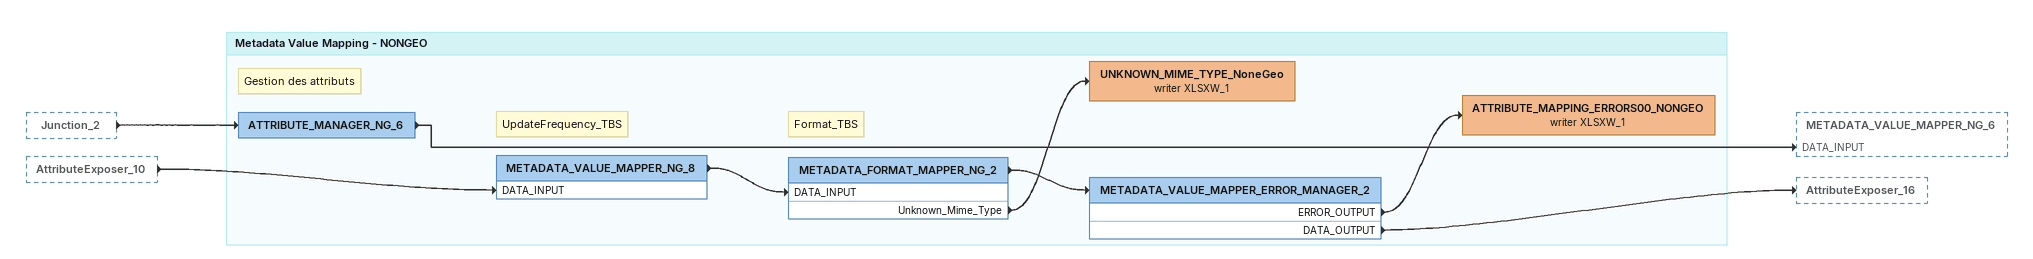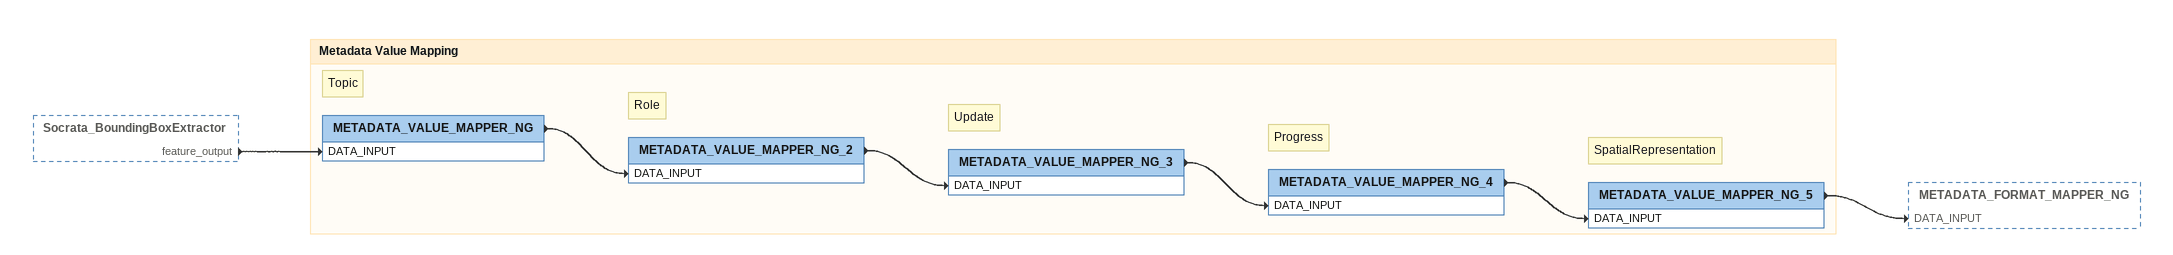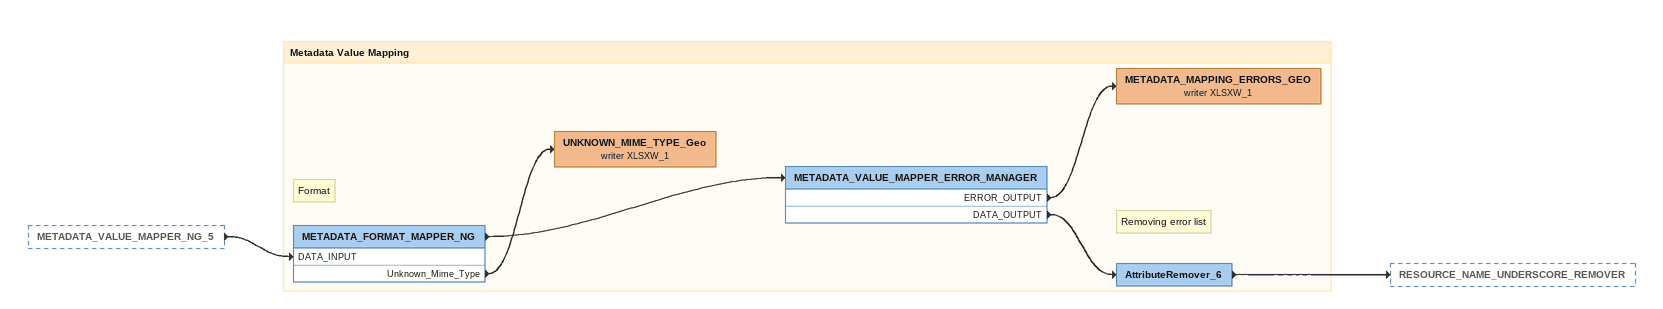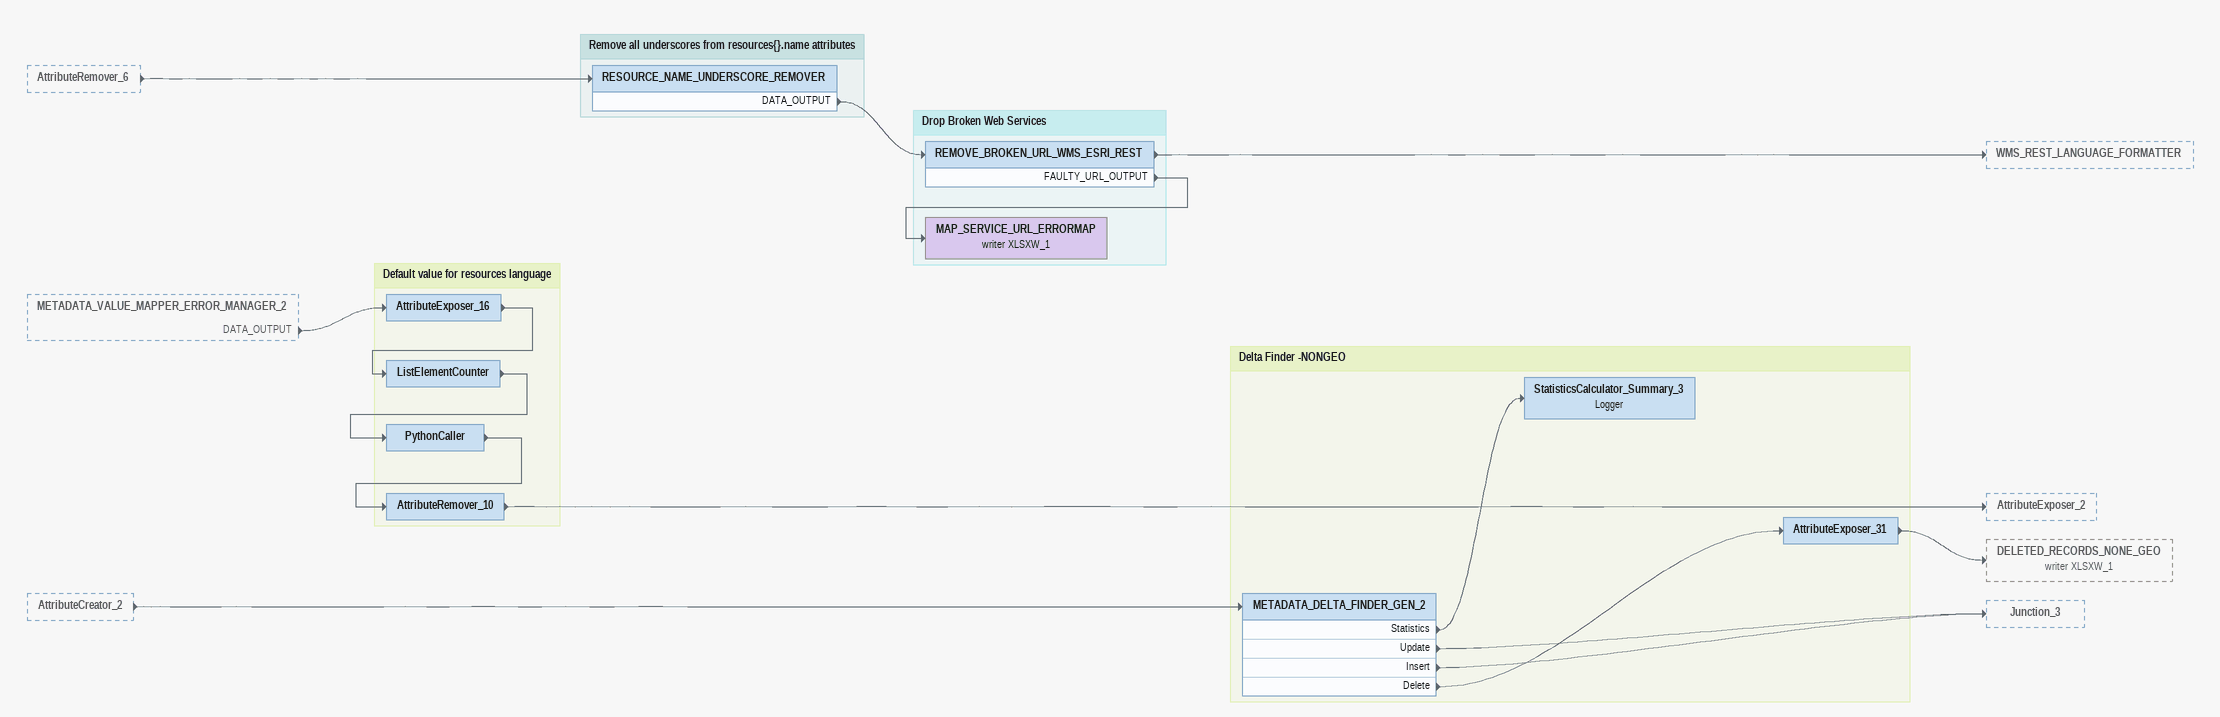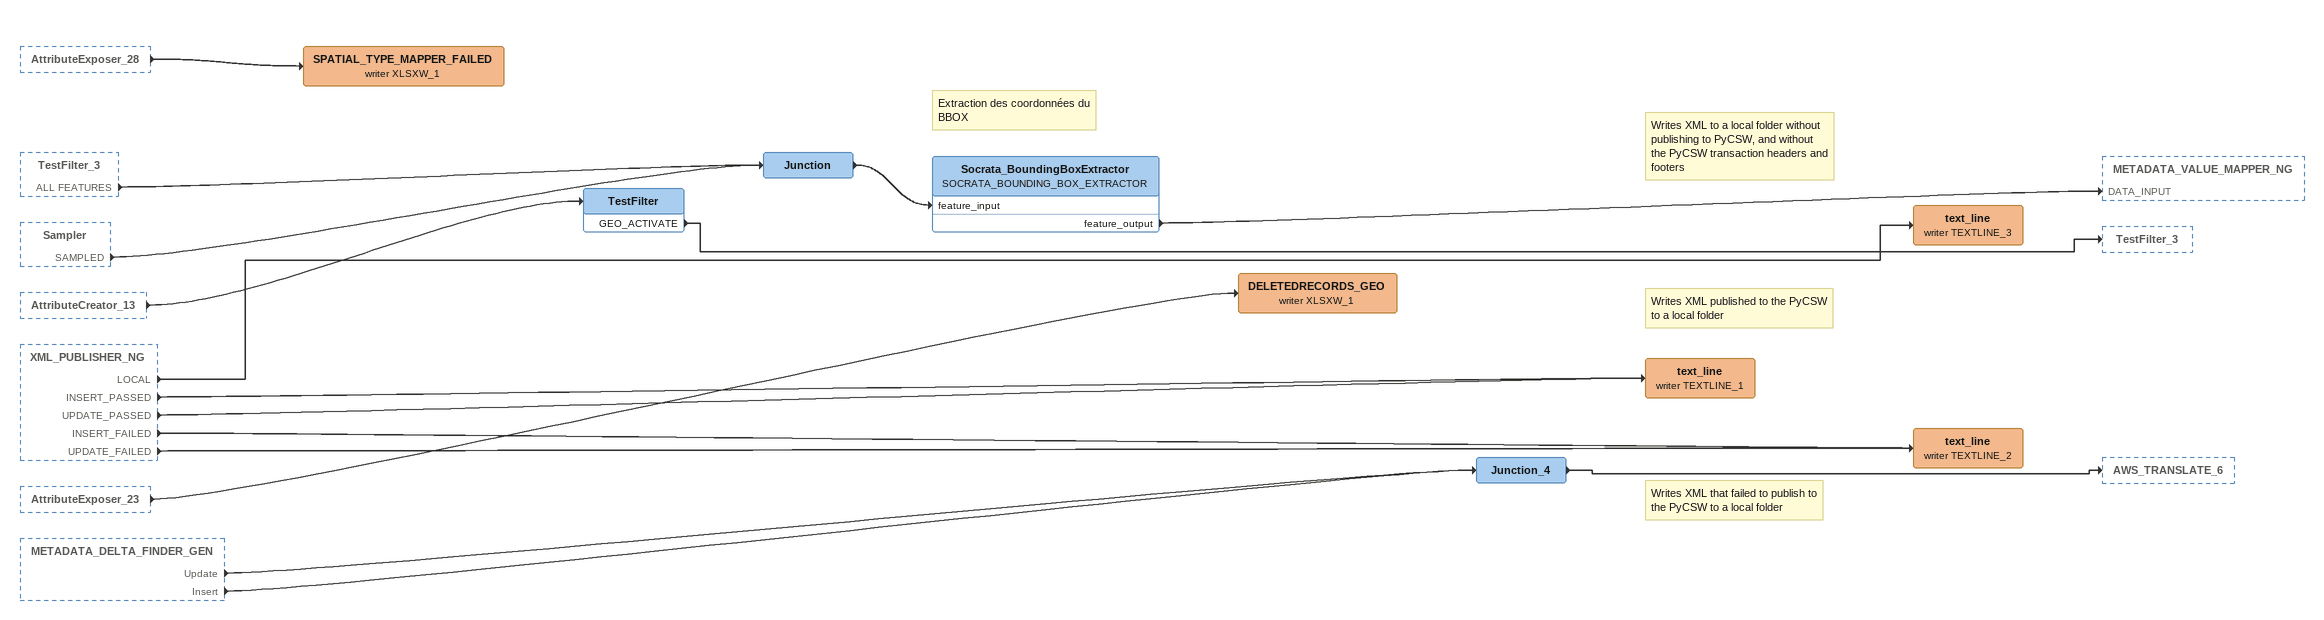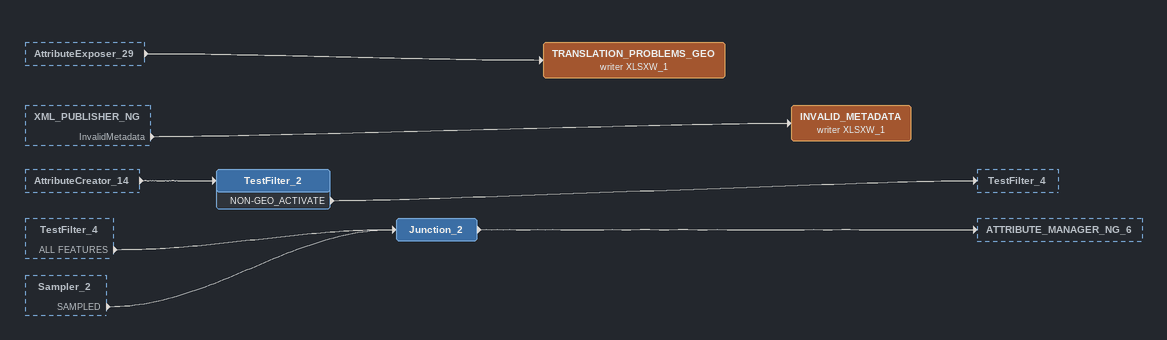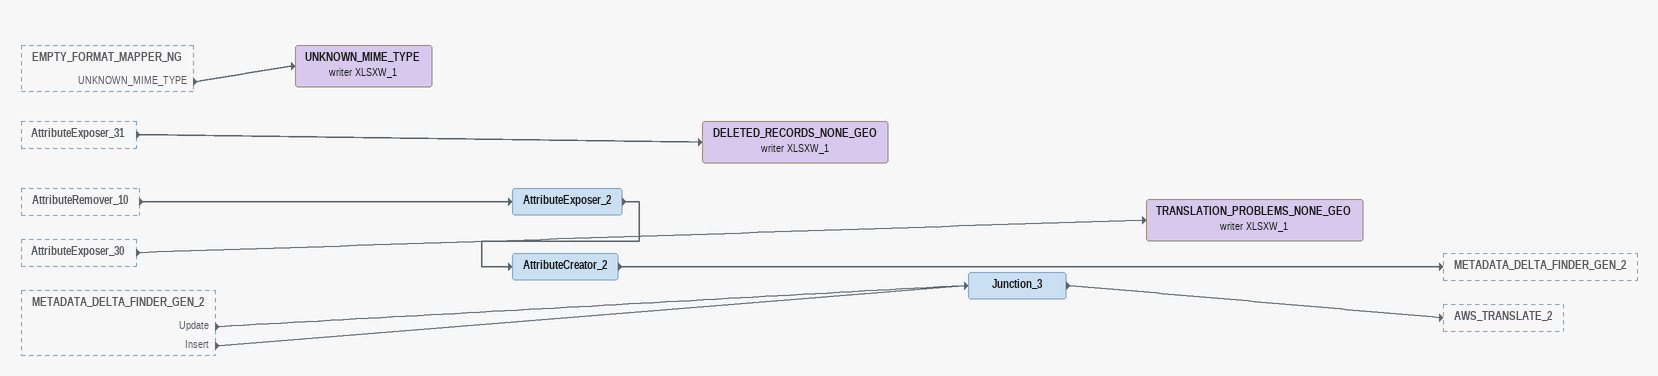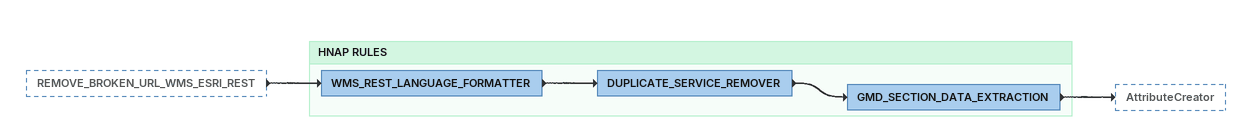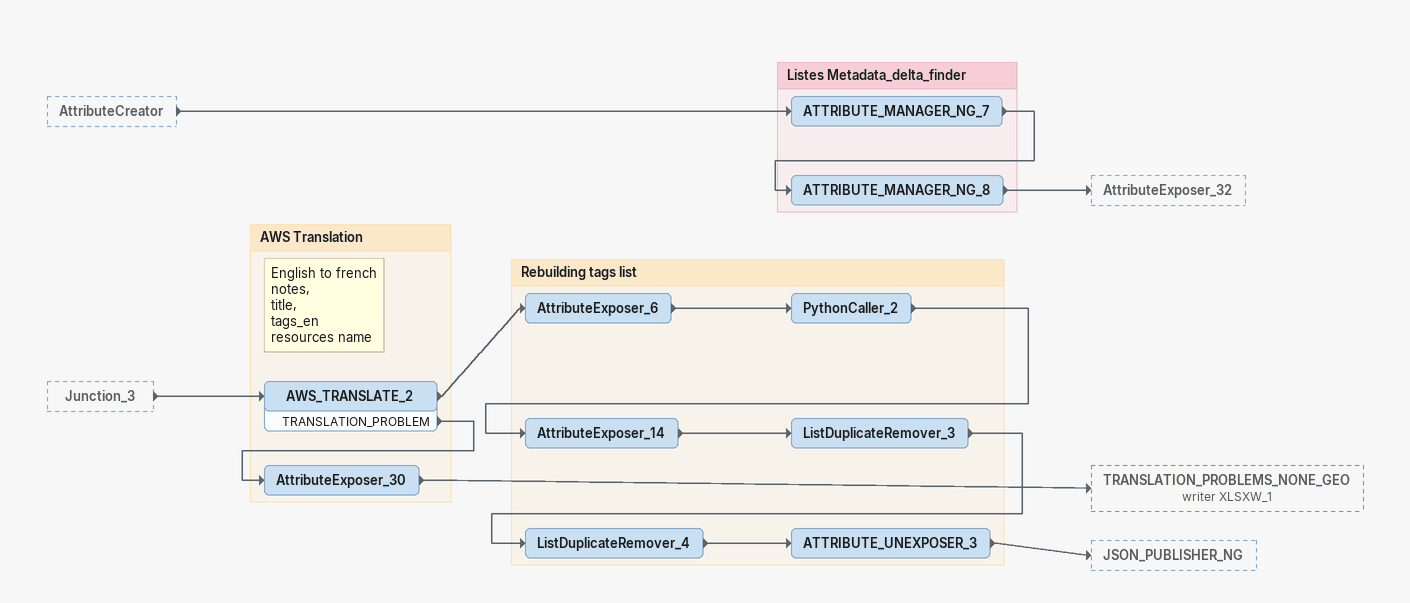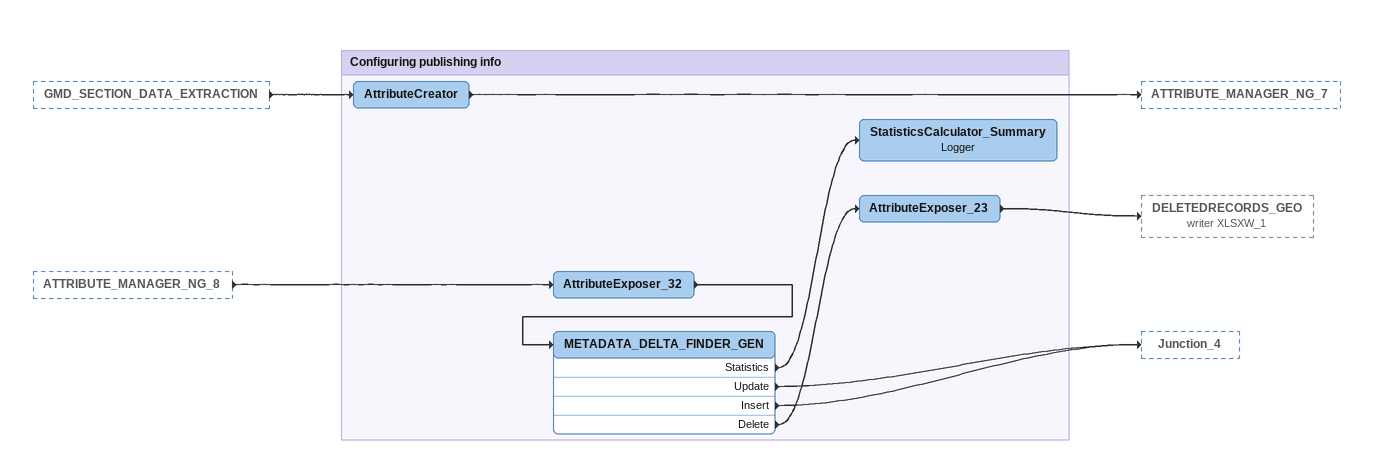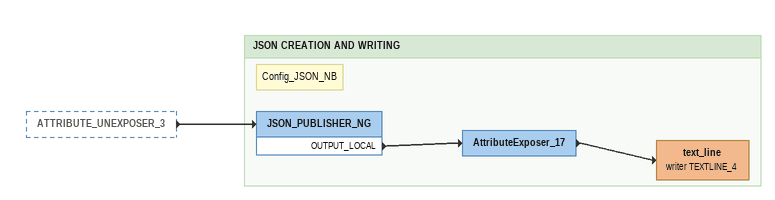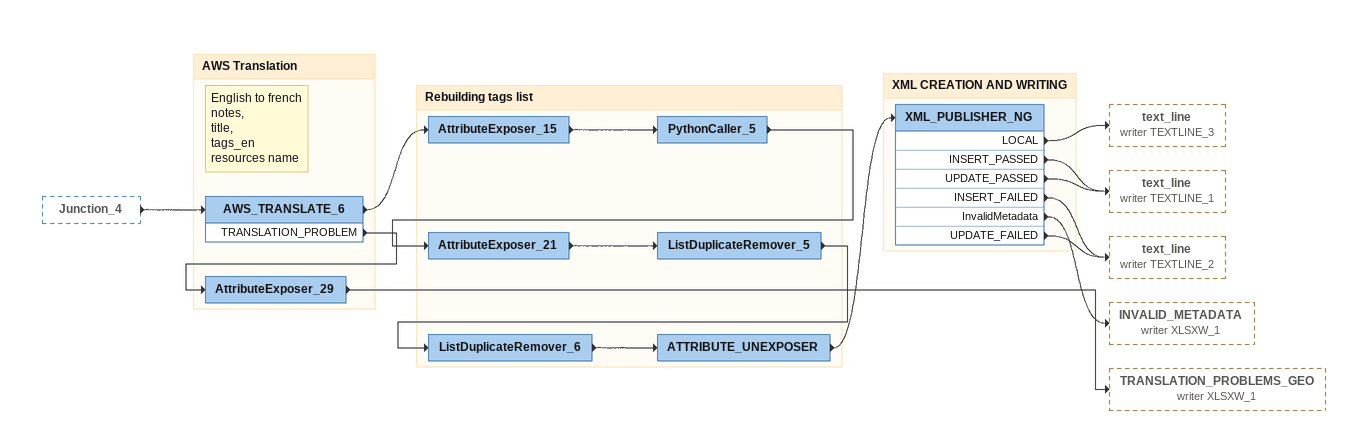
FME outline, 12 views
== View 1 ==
Junction_2 [outside]
    -> ATTRIBUTE_MANAGER_NG_6
AttributeExposer_10 [outside]
    -> METADATA_VALUE_MAPPER_NG_8 [DATA_INPUT]

Bookmark: Metadata Value Mapping - NONGEO
Note: Gestion des attributs
ATTRIBUTE_MANAGER_NG_6
    -> METADATA_VALUE_MAPPER_NG_6 [DATA_INPUT]
Note: UpdateFrequency_TBS
METADATA_VALUE_MAPPER_NG_8
    -> METADATA_FORMAT_MAPPER_NG_2 [DATA_INPUT]
Note: Format_TBS
METADATA_FORMAT_MAPPER_NG_2
    Unknown_Mime_Type -> UNKNOWN_MIME_TYPE_NoneGeo (writer XLSXW_1)
    -> METADATA_VALUE_MAPPER_ERROR_MANAGER_2
UNKNOWN_MIME_TYPE_NoneGeo (writer XLSXW_1)
METADATA_VALUE_MAPPER_ERROR_MANAGER_2
    ERROR_OUTPUT -> ATTRIBUTE_MAPPING_ERRORS00_NONGEO (writer XLSXW_1)
    DATA_OUTPUT -> AttributeExposer_16
ATTRIBUTE_MAPPING_ERRORS00_NONGEO (writer XLSXW_1)

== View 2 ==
Socrata_BoundingBoxExtractor [outside]
    feature_output -> METADATA_VALUE_MAPPER_NG [DATA_INPUT]

Bookmark: Metadata Value Mapping
Note: Topic
METADATA_VALUE_MAPPER_NG
    -> METADATA_VALUE_MAPPER_NG_2 [DATA_INPUT]
Note: Role
METADATA_VALUE_MAPPER_NG_2
    -> METADATA_VALUE_MAPPER_NG_3 [DATA_INPUT]
Note: Update
METADATA_VALUE_MAPPER_NG_3
    -> METADATA_VALUE_MAPPER_NG_4 [DATA_INPUT]
Note: Progress
METADATA_VALUE_MAPPER_NG_4
    -> METADATA_VALUE_MAPPER_NG_5 [DATA_INPUT]
Note: SpatialRepresentation
METADATA_VALUE_MAPPER_NG_5
    -> METADATA_FORMAT_MAPPER_NG [DATA_INPUT]

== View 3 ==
METADATA_VALUE_MAPPER_NG_5 [outside]
    -> METADATA_FORMAT_MAPPER_NG [DATA_INPUT]

Bookmark: Metadata Value Mapping
Note: Format
METADATA_FORMAT_MAPPER_NG
    Unknown_Mime_Type -> UNKNOWN_MIME_TYPE_Geo (writer XLSXW_1)
    -> METADATA_VALUE_MAPPER_ERROR_MANAGER
UNKNOWN_MIME_TYPE_Geo (writer XLSXW_1)
METADATA_VALUE_MAPPER_ERROR_MANAGER
    ERROR_OUTPUT -> METADATA_MAPPING_ERRORS_GEO (writer XLSXW_1)
    DATA_OUTPUT -> AttributeRemover_6
METADATA_MAPPING_ERRORS_GEO (writer XLSXW_1)
Note: Removing error list
AttributeRemover_6
    -> RESOURCE_NAME_UNDERSCORE_REMOVER

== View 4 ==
AttributeRemover_6 [outside]
    -> RESOURCE_NAME_UNDERSCORE_REMOVER
METADATA_VALUE_MAPPER_ERROR_MANAGER_2 [outside]
    DATA_OUTPUT -> AttributeExposer_16
AttributeCreator_2 [outside]
    -> METADATA_DELTA_FINDER_GEN_2

Bookmark: Remove all underscores from resources{}.name attributes
RESOURCE_NAME_UNDERSCORE_REMOVER
    DATA_OUTPUT -> REMOVE_BROKEN_URL_WMS_ESRI_REST

Bookmark: Drop Broken Web Services
REMOVE_BROKEN_URL_WMS_ESRI_REST
    -> WMS_REST_LANGUAGE_FORMATTER
    FAULTY_URL_OUTPUT -> MAP_SERVICE_URL_ERRORMAP (writer XLSXW_1)
MAP_SERVICE_URL_ERRORMAP (writer XLSXW_1)

Bookmark: Default value for resources language
AttributeExposer_16
    -> ListElementCounter
ListElementCounter
    -> PythonCaller
PythonCaller
    -> AttributeRemover_10
AttributeRemover_10
    -> AttributeExposer_2

Bookmark: Delta Finder -NONGEO
METADATA_DELTA_FINDER_GEN_2
    Statistics -> StatisticsCalculator_Summary_3
    Update -> Junction_3
    Insert -> Junction_3
    Delete -> AttributeExposer_31
StatisticsCalculator_Summary_3: Logger
AttributeExposer_31
    -> DELETED_RECORDS_NONE_GEO (writer XLSXW_1)

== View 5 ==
AttributeExposer_28 [outside]
    -> SPATIAL_TYPE_MAPPER_FAILED (writer XLSXW_1)
TestFilter_3 [outside]
    ALL FEATURES -> Junction
Sampler [outside]
    SAMPLED -> Junction
AttributeCreator_13 [outside]
    -> TestFilter
XML_PUBLISHER_NG [outside]
    LOCAL -> text_line (writer TEXTLINE_3)
    INSERT_PASSED -> text_line (writer TEXTLINE_1)
    UPDATE_PASSED -> text_line (writer TEXTLINE_1)
    INSERT_FAILED -> text_line (writer TEXTLINE_2)
    UPDATE_FAILED -> text_line (writer TEXTLINE_2)
AttributeExposer_23 [outside]
    -> DELETEDRECORDS_GEO (writer XLSXW_1)
METADATA_DELTA_FINDER_GEN [outside]
    Update -> Junction_4
    Insert -> Junction_4
SPATIAL_TYPE_MAPPER_FAILED (writer XLSXW_1)
TestFilter
    GEO_ACTIVATE -> TestFilter_3
Junction
    -> Socrata_BoundingBoxExtractor [feature_input]
Note: Extraction des coordonnées du BBOX
Socrata_BoundingBoxExtractor: SOCRATA_BOUNDING_BOX_EXTRACTOR
    feature_output -> METADATA_VALUE_MAPPER_NG [DATA_INPUT]
DELETEDRECORDS_GEO (writer XLSXW_1)
Junction_4
    -> AWS_TRANSLATE_6
Note: Writes XML to a local folder without publishing to PyCSW, and without the PyCSW transaction headers and footers
text_line (writer TEXTLINE_3)
Note: Writes XML published to the PyCSW to a local folder
text_line (writer TEXTLINE_1)
Note: Writes XML that failed to publish to the PyCSW to a local folder
text_line (writer TEXTLINE_2)

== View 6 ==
AttributeExposer_29 [outside]
    -> TRANSLATION_PROBLEMS_GEO (writer XLSXW_1)
XML_PUBLISHER_NG [outside]
    InvalidMetadata -> INVALID_METADATA (writer XLSXW_1)
AttributeCreator_14 [outside]
    -> TestFilter_2
TestFilter_4 [outside]
    ALL FEATURES -> Junction_2
Sampler_2 [outside]
    SAMPLED -> Junction_2
INVALID_METADATA (writer XLSXW_1)
TRANSLATION_PROBLEMS_GEO (writer XLSXW_1)
TestFilter_2
    NON-GEO_ACTIVATE -> TestFilter_4
Junction_2
    -> ATTRIBUTE_MANAGER_NG_6

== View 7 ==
EMPTY_FORMAT_MAPPER_NG [outside]
    UNKNOWN_MIME_TYPE -> UNKNOWN_MIME_TYPE (writer XLSXW_1)
AttributeExposer_31 [outside]
    -> DELETED_RECORDS_NONE_GEO (writer XLSXW_1)
AttributeRemover_10 [outside]
    -> AttributeExposer_2
AttributeExposer_30 [outside]
    -> TRANSLATION_PROBLEMS_NONE_GEO (writer XLSXW_1)
METADATA_DELTA_FINDER_GEN_2 [outside]
    Update -> Junction_3
    Insert -> Junction_3
AttributeExposer_2
    -> AttributeCreator_2
AttributeCreator_2
    -> METADATA_DELTA_FINDER_GEN_2
DELETED_RECORDS_NONE_GEO (writer XLSXW_1)
Junction_3
    -> AWS_TRANSLATE_2
TRANSLATION_PROBLEMS_NONE_GEO (writer XLSXW_1)
UNKNOWN_MIME_TYPE (writer XLSXW_1)

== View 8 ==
REMOVE_BROKEN_URL_WMS_ESRI_REST [outside]
    -> WMS_REST_LANGUAGE_FORMATTER

Bookmark: HNAP RULES
WMS_REST_LANGUAGE_FORMATTER
    -> DUPLICATE_SERVICE_REMOVER
DUPLICATE_SERVICE_REMOVER
    -> GMD_SECTION_DATA_EXTRACTION
GMD_SECTION_DATA_EXTRACTION
    -> AttributeCreator

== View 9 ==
AttributeCreator [outside]
    -> ATTRIBUTE_MANAGER_NG_7
Junction_3 [outside]
    -> AWS_TRANSLATE_2

Bookmark: Listes Metadata_delta_finder
ATTRIBUTE_MANAGER_NG_7
    -> ATTRIBUTE_MANAGER_NG_8
ATTRIBUTE_MANAGER_NG_8
    -> AttributeExposer_32

Bookmark: AWS Translation
Note: English to french / notes, / title, / tags_en / resources name
AWS_TRANSLATE_2
    -> AttributeExposer_6
    TRANSLATION_PROBLEM -> AttributeExposer_30
AttributeExposer_30
    -> TRANSLATION_PROBLEMS_NONE_GEO (writer XLSXW_1)

Bookmark: Rebuilding tags list
AttributeExposer_6
    -> PythonCaller_2
PythonCaller_2
    -> AttributeExposer_14
AttributeExposer_14
    -> ListDuplicateRemover_3
ListDuplicateRemover_3
    -> ListDuplicateRemover_4
ListDuplicateRemover_4
    -> ATTRIBUTE_UNEXPOSER_3
ATTRIBUTE_UNEXPOSER_3
    -> JSON_PUBLISHER_NG

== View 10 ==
GMD_SECTION_DATA_EXTRACTION [outside]
    -> AttributeCreator
ATTRIBUTE_MANAGER_NG_8 [outside]
    -> AttributeExposer_32

Bookmark: Configuring publishing info
AttributeCreator
    -> ATTRIBUTE_MANAGER_NG_7
AttributeExposer_32
    -> METADATA_DELTA_FINDER_GEN
METADATA_DELTA_FINDER_GEN
    Statistics -> StatisticsCalculator_Summary
    Update -> Junction_4
    Insert -> Junction_4
    Delete -> AttributeExposer_23
StatisticsCalculator_Summary: Logger
AttributeExposer_23
    -> DELETEDRECORDS_GEO (writer XLSXW_1)

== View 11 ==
ATTRIBUTE_UNEXPOSER_3 [outside]
    -> JSON_PUBLISHER_NG

Bookmark: JSON CREATION AND WRITING
Note: Config_JSON_NB
JSON_PUBLISHER_NG
    OUTPUT_LOCAL -> AttributeExposer_17
AttributeExposer_17
    -> text_line (writer TEXTLINE_4)
text_line (writer TEXTLINE_4)

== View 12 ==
Junction_4 [outside]
    -> AWS_TRANSLATE_6

Bookmark: AWS Translation
Note: English to french / notes, / title, / tags_en / resources name
AWS_TRANSLATE_6
    -> AttributeExposer_15
    TRANSLATION_PROBLEM -> AttributeExposer_29
AttributeExposer_29
    -> TRANSLATION_PROBLEMS_GEO (writer XLSXW_1)

Bookmark: Rebuilding tags list
AttributeExposer_15
    -> PythonCaller_5
PythonCaller_5
    -> AttributeExposer_21
AttributeExposer_21
    -> ListDuplicateRemover_5
ListDuplicateRemover_5
    -> ListDuplicateRemover_6
ListDuplicateRemover_6
    -> ATTRIBUTE_UNEXPOSER
ATTRIBUTE_UNEXPOSER
    -> XML_PUBLISHER_NG

Bookmark: XML CREATION AND WRITING
XML_PUBLISHER_NG
    LOCAL -> text_line (writer TEXTLINE_3)
    INSERT_PASSED -> text_line (writer TEXTLINE_1)
    UPDATE_PASSED -> text_line (writer TEXTLINE_1)
    INSERT_FAILED -> text_line (writer TEXTLINE_2)
    InvalidMetadata -> INVALID_METADATA (writer XLSXW_1)
    UPDATE_FAILED -> text_line (writer TEXTLINE_2)
